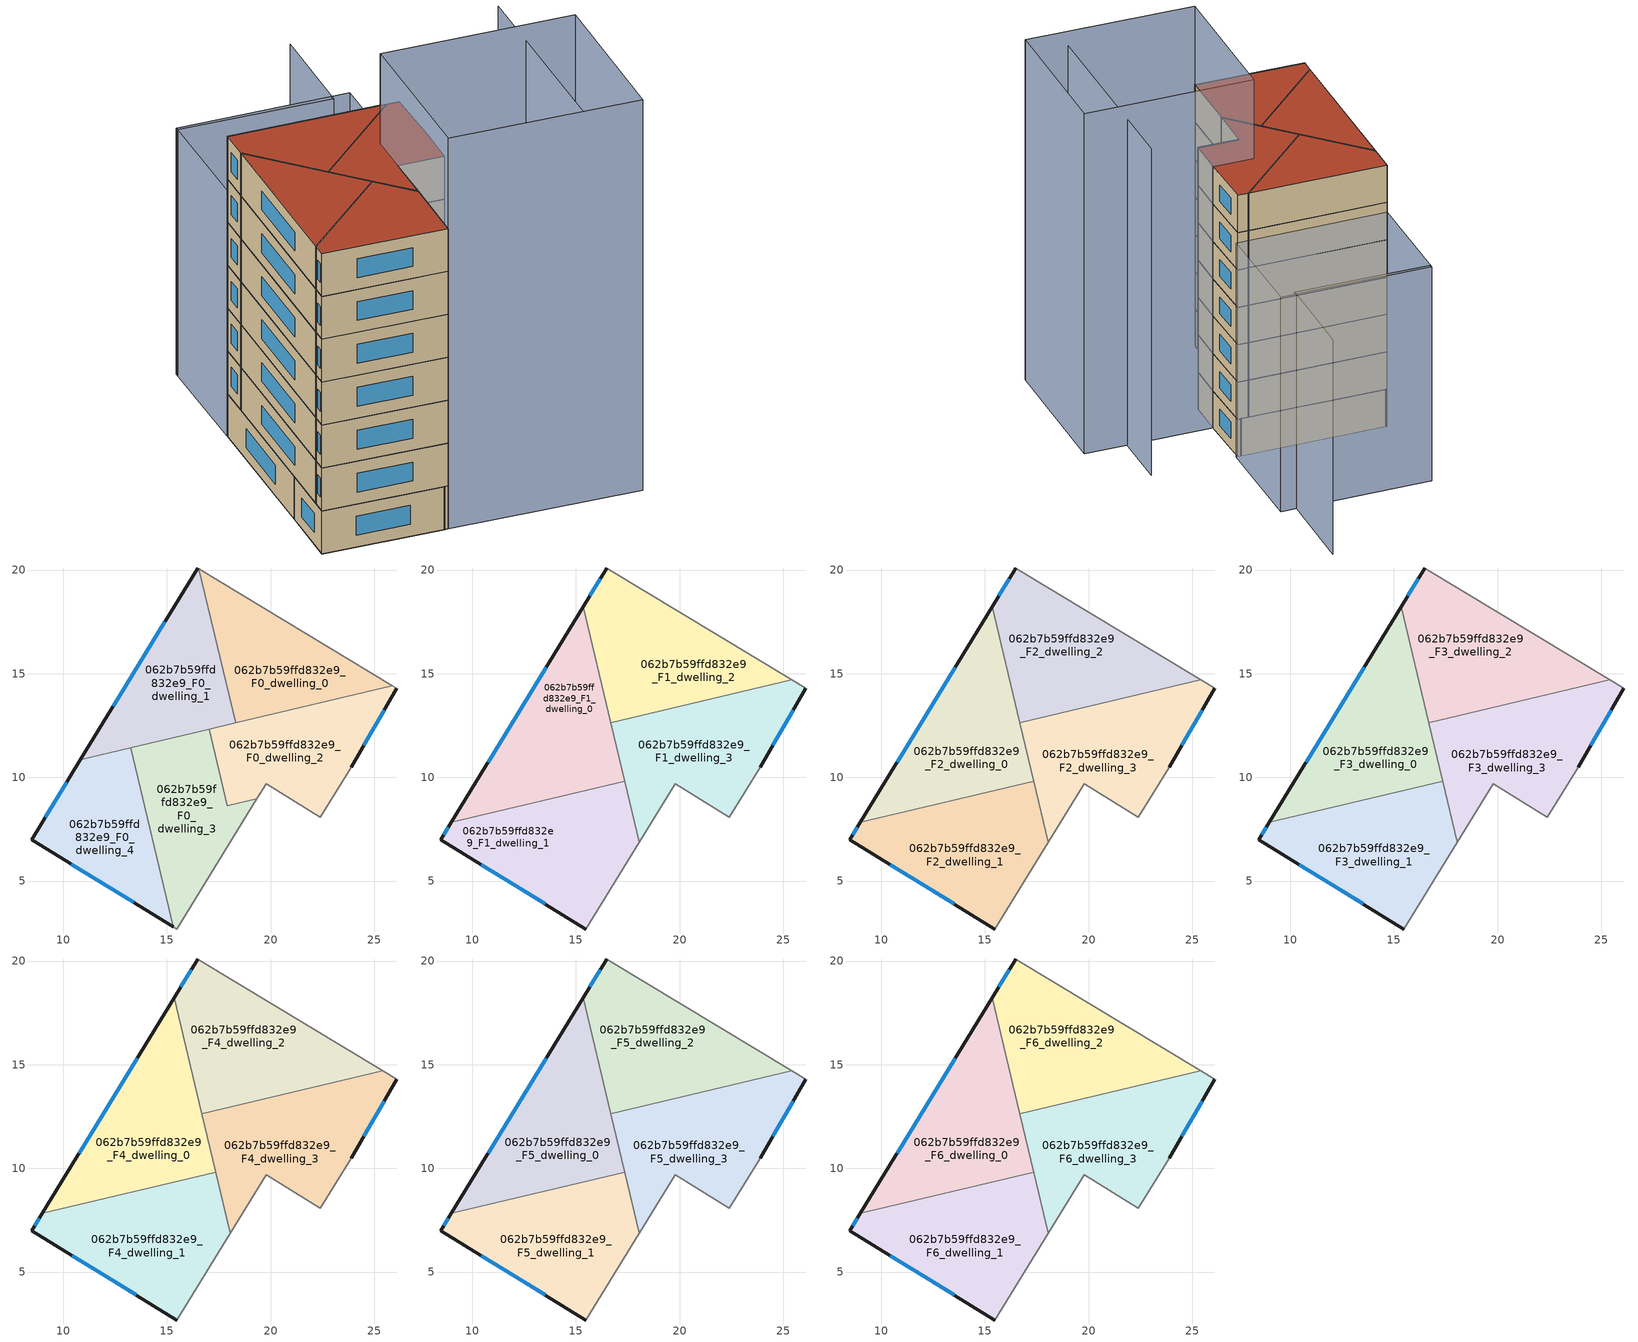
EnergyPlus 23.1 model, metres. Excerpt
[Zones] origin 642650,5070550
062b7b59ffd832e9_F0_dwelling_0
 floor ground (EU_floor_Construction): 25.88,14.42 16.54,20.07 18.31,12.62 z0
 wall to 062b7b59ffd832e9_F0_dwelling_1 (EU_wall_Construction): 18.31,12.62 16.54,20.07 z0:3
 wall adiabatic (EU_wall_Construction): 16.54,20.07 25.88,14.42 z0:3
 wall to 062b7b59ffd832e9_F0_dwelling_2 (EU_wall_Construction): 25.88,14.42 18.31,12.62 z0:3
 ceiling adiabatic (EU_roof_Construction): 25.4,14.71 18.22,13 16.54,20.07 25.88,14.42 z3
062b7b59ffd832e9_F0_dwelling_1
 floor ground (EU_floor_Construction): 18.31,12.62 16.54,20.07 16.49,20.1 10.83,10.85 z0
 wall outside (EU_wall_Construction): 10.83,10.85 16.49,20.1 z0:3
 wall adiabatic (EU_wall_Construction): 16.49,20.1 16.54,20.07 z0:3
 wall to 062b7b59ffd832e9_F0_dwelling_3 (EU_wall_Construction): 17.04,12.32 13.25,11.42 z0:3
 wall to 062b7b59ffd832e9_F0_dwelling_4 (EU_wall_Construction): 13.25,11.42 10.83,10.85 z0:3
 wall to 062b7b59ffd832e9_F0_dwelling_2 (EU_wall_Construction): 18.31,12.62 17.04,12.32 z0:3
 window (EU_Window_Construction): 12.42,13.44 14.9,17.51 z0.84:2.16
062b7b59ffd832e9_F0_dwelling_2
 floor ground (EU_floor_Construction): 23.89,10.49 26.09,14.29 25.88,14.42 17.04,12.32 17.92,8.64 19.35,8.98 19.79,9.69 22.39,8.09 z0
 wall outside (EU_wall_Construction): 26.09,14.29 23.89,10.49 z0:3
 wall adiabatic (EU_wall_Construction): 25.88,14.42 26.09,14.29 / 23.89,10.49 22.39,8.09 19.79,9.69 19.35,8.98 z0:3
 wall to 062b7b59ffd832e9_F0_dwelling_3 (EU_wall_Construction): 19.35,8.98 17.92,8.64 17.04,12.32 z0:3
 window (EU_Window_Construction): 25.47,13.23 24.51,11.56 z0.84:2.16
062b7b59ffd832e9_F0_dwelling_3
 floor ground (EU_floor_Construction): 15.48,2.69 19.35,8.98 17.92,8.64 17.04,12.32 13.25,11.42 15.31,2.8 z0
 wall adiabatic (EU_wall_Construction): 19.35,8.98 15.48,2.69 15.31,2.8 z0:3
 wall to 062b7b59ffd832e9_F0_dwelling_4 (EU_wall_Construction): 15.31,2.8 13.25,11.42 z0:3
 ceiling adiabatic (EU_roof_Construction): 16.77,12.26 17.35,9.81 13.84,8.98 13.25,11.42 z3
062b7b59ffd832e9_F0_dwelling_4
 floor ground (EU_floor_Construction): 15.31,2.8 13.25,11.42 10.83,10.85 8.48,6.99 z0
 wall outside (EU_wall_Construction): 15.31,2.8 8.48,6.99 10.83,10.85 z0:3
 window (EU_Window_Construction): 13.39,3.97 10.39,5.82 / 9.14,8.07 10.17,9.77 z0.84:2.16
062b7b59ffd832e9_F1_dwelling_0
 floor to 062b7b59ffd832e9_F0_dwelling_1 (EU_floor_Construction): 16.77,12.26 15.34,18.23 10.83,10.85 z3
 floor to 062b7b59ffd832e9_F0_dwelling_4 (EU_floor_Construction): 13.84,8.98 13.25,11.42 10.83,10.85 8.98,7.83 z3
 floor adiabatic (EU_floor_Construction): 17.35,9.81 16.77,12.26 13.25,11.42 13.84,8.98 z3
 wall outside (EU_wall_Construction): 8.98,7.83 15.34,18.23 z3:6
 wall to 062b7b59ffd832e9_F1_dwelling_1 (EU_wall_Construction): 17.35,9.81 8.98,7.83 z3:6
 wall to 062b7b59ffd832e9_F1_dwelling_2 (EU_wall_Construction): 15.34,18.23 16.67,12.64 z3:6
 wall to 062b7b59ffd832e9_F1_dwelling_3 (EU_wall_Construction): 16.67,12.64 17.35,9.81 z3:6
 window (EU_Window_Construction): 10.77,10.74 13.56,15.32 z3.84:5.16
062b7b59ffd832e9_F1_dwelling_1
 floor to 062b7b59ffd832e9_F0_dwelling_4 (EU_floor_Construction): 15.3,2.8 13.84,8.98 8.98,7.83 8.48,6.99 z3
 floor to 062b7b59ffd832e9_F0_dwelling_3 (EU_floor_Construction): 15.48,2.69 18.05,6.86 17.35,9.81 13.84,8.98 15.3,2.8 z3
 wall outside (EU_wall_Construction): 15.48,2.69 8.48,6.99 8.98,7.83 z3:6
 wall adiabatic (EU_wall_Construction): 18.05,6.86 15.48,2.69 z3:6
 wall to 062b7b59ffd832e9_F1_dwelling_3 (EU_wall_Construction): 17.35,9.81 18.05,6.86 z3:6
 window (EU_Window_Construction): 8.62,7.23 8.84,7.59 / 13.52,3.89 10.44,5.79 z3.84:5.16
062b7b59ffd832e9_F1_dwelling_2
 floor to 062b7b59ffd832e9_F0_dwelling_1 (EU_floor_Construction): 18.22,13 16.54,20.07 16.49,20.1 15.35,18.23 16.68,12.64 z3
 floor adiabatic (EU_floor_Construction): 25.4,14.71 16.49,20.1 16.54,20.07 18.22,13 z3
 wall outside (EU_wall_Construction): 15.34,18.23 16.49,20.1 z3:6
 wall adiabatic (EU_wall_Construction): 16.49,20.1 25.4,14.71 z3:6
 wall to 062b7b59ffd832e9_F1_dwelling_3 (EU_wall_Construction): 25.4,14.71 16.68,12.64 z3:6
 window (EU_Window_Construction): 15.66,18.76 16.17,19.58 z3.84:5.16
062b7b59ffd832e9_F1_dwelling_3
 floor to 062b7b59ffd832e9_F0_dwelling_2 (EU_floor_Construction): 23.89,10.49 26.09,14.29 25.88,14.42 17.04,12.32 17.92,8.64 19.35,8.98 19.79,9.69 22.39,8.09 z3
 floor to 062b7b59ffd832e9_F0_dwelling_0 (EU_floor_Construction): 25.88,14.42 25.4,14.71 18.22,13 18.31,12.62 z3
 floor to 062b7b59ffd832e9_F0_dwelling_3 (EU_floor_Construction): 18.05,6.86 19.35,8.98 17.92,8.64 17.04,12.32 16.77,12.26 z3
 floor to 062b7b59ffd832e9_F0_dwelling_1 (EU_floor_Construction): 18.31,12.62 18.22,13 16.68,12.64 16.77,12.26 z3
 wall outside (EU_wall_Construction): 26.09,14.29 23.89,10.49 z3:6
 wall adiabatic (EU_wall_Construction): 25.4,14.71 26.09,14.29 / 23.89,10.49 22.39,8.09 19.79,9.69 18.05,6.86 z3:6
 window (EU_Window_Construction): 25.47,13.23 24.51,11.56 z3.84:5.16
062b7b59ffd832e9_F2_dwelling_0
 floor to 062b7b59ffd832e9_F1_dwelling_0 (EU_floor_Construction): 17.35,9.81 15.34,18.23 8.98,7.83 z6
 wall outside (EU_wall_Construction): 8.98,7.83 15.34,18.23 z6:9
 wall to 062b7b59ffd832e9_F2_dwelling_1 (EU_wall_Construction): 17.35,9.81 8.98,7.83 z6:9
 wall to 062b7b59ffd832e9_F2_dwelling_2 (EU_wall_Construction): 15.34,18.23 16.67,12.64 z6:9
 wall to 062b7b59ffd832e9_F2_dwelling_3 (EU_wall_Construction): 16.67,12.64 17.35,9.81 z6:9
 window (EU_Window_Construction): 10.77,10.74 13.56,15.32 z6.84:8.16
062b7b59ffd832e9_F2_dwelling_1
 floor to 062b7b59ffd832e9_F1_dwelling_1 (EU_floor_Construction): 15.48,2.69 18.05,6.86 17.35,9.81 8.98,7.83 8.48,6.99 z6
 wall outside (EU_wall_Construction): 15.48,2.69 8.48,6.99 8.98,7.83 z6:9
 wall adiabatic (EU_wall_Construction): 18.05,6.86 15.48,2.69 z6:9
 wall to 062b7b59ffd832e9_F2_dwelling_3 (EU_wall_Construction): 17.35,9.81 18.05,6.86 z6:9
 window (EU_Window_Construction): 8.62,7.23 8.84,7.59 / 13.52,3.89 10.44,5.79 z6.84:8.16
062b7b59ffd832e9_F2_dwelling_2
 floor to 062b7b59ffd832e9_F1_dwelling_2 (EU_floor_Construction): 25.4,14.71 16.49,20.1 15.34,18.23 16.68,12.64 z6
 wall outside (EU_wall_Construction): 15.34,18.23 16.49,20.1 z6:9
 wall adiabatic (EU_wall_Construction): 16.49,20.1 25.4,14.71 z6:9
 wall to 062b7b59ffd832e9_F2_dwelling_3 (EU_wall_Construction): 25.4,14.71 16.68,12.64 z6:9
 window (EU_Window_Construction): 15.66,18.76 16.17,19.58 z6.84:8.16
062b7b59ffd832e9_F2_dwelling_3
 floor to 062b7b59ffd832e9_F1_dwelling_3 (EU_floor_Construction): 22.39,8.09 23.89,10.49 26.09,14.29 25.4,14.71 16.68,12.64 18.05,6.86 19.79,9.69 z6
 wall outside (EU_wall_Construction): 26.09,14.29 23.89,10.49 z6:9
 wall adiabatic (EU_wall_Construction): 25.4,14.71 26.09,14.29 / 23.89,10.49 22.39,8.09 19.79,9.69 18.05,6.86 z6:9
 window (EU_Window_Construction): 25.47,13.23 24.51,11.56 z6.84:8.16
062b7b59ffd832e9_F3_dwelling_0
 floor to 062b7b59ffd832e9_F2_dwelling_0 (EU_floor_Construction): 17.35,9.81 15.34,18.23 8.98,7.83 z9
 wall outside (EU_wall_Construction): 8.98,7.83 15.34,18.23 z9:12
 wall to 062b7b59ffd832e9_F3_dwelling_1 (EU_wall_Construction): 17.35,9.81 8.98,7.83 z9:12
 wall to 062b7b59ffd832e9_F3_dwelling_2 (EU_wall_Construction): 15.34,18.23 16.67,12.64 z9:12
 wall to 062b7b59ffd832e9_F3_dwelling_3 (EU_wall_Construction): 16.67,12.64 17.35,9.81 z9:12
 window (EU_Window_Construction): 10.77,10.74 13.56,15.32 z9.84:11.16
062b7b59ffd832e9_F3_dwelling_1
 floor to 062b7b59ffd832e9_F2_dwelling_1 (EU_floor_Construction): 15.48,2.69 18.05,6.86 17.35,9.81 8.98,7.83 8.48,6.99 z9
 wall outside (EU_wall_Construction): 15.48,2.69 8.48,6.99 8.98,7.83 z9:12
 wall adiabatic (EU_wall_Construction): 18.05,6.86 15.48,2.69 z9:12
 wall to 062b7b59ffd832e9_F3_dwelling_3 (EU_wall_Construction): 17.35,9.81 18.05,6.86 z9:12
 window (EU_Window_Construction): 8.62,7.23 8.84,7.59 / 13.52,3.89 10.44,5.79 z9.84:11.16
062b7b59ffd832e9_F3_dwelling_2
 floor to 062b7b59ffd832e9_F2_dwelling_2 (EU_floor_Construction): 25.4,14.71 16.49,20.1 15.34,18.23 16.68,12.64 z9
 wall outside (EU_wall_Construction): 15.34,18.23 16.49,20.1 z9:12
 wall adiabatic (EU_wall_Construction): 16.49,20.1 25.4,14.71 z9:12
 wall to 062b7b59ffd832e9_F3_dwelling_3 (EU_wall_Construction): 25.4,14.71 16.68,12.64 z9:12
 window (EU_Window_Construction): 15.66,18.76 16.17,19.58 z9.84:11.16
062b7b59ffd832e9_F3_dwelling_3
 floor to 062b7b59ffd832e9_F2_dwelling_3 (EU_floor_Construction): 22.39,8.09 23.89,10.49 26.09,14.29 25.4,14.71 16.68,12.64 18.05,6.86 19.79,9.69 z9
 wall outside (EU_wall_Construction): 26.09,14.29 23.89,10.49 z9:12
 wall adiabatic (EU_wall_Construction): 25.4,14.71 26.09,14.29 / 23.89,10.49 22.39,8.09 19.79,9.69 18.05,6.86 z9:12
 window (EU_Window_Construction): 25.47,13.23 24.51,11.56 z9.84:11.16
062b7b59ffd832e9_F4_dwelling_0
 floor to 062b7b59ffd832e9_F3_dwelling_0 (EU_floor_Construction): 17.35,9.81 15.34,18.23 8.98,7.83 z12
 wall outside (EU_wall_Construction): 8.98,7.83 15.34,18.23 z12:15
 wall to 062b7b59ffd832e9_F4_dwelling_1 (EU_wall_Construction): 17.35,9.81 8.98,7.83 z12:15
 wall to 062b7b59ffd832e9_F4_dwelling_2 (EU_wall_Construction): 15.34,18.23 16.67,12.64 z12:15
 wall to 062b7b59ffd832e9_F4_dwelling_3 (EU_wall_Construction): 16.67,12.64 17.35,9.81 z12:15
 window (EU_Window_Construction): 10.77,10.74 13.56,15.32 z12.84:14.16
062b7b59ffd832e9_F4_dwelling_1
 floor to 062b7b59ffd832e9_F3_dwelling_1 (EU_floor_Construction): 15.48,2.69 18.05,6.86 17.35,9.81 8.98,7.83 8.48,6.99 z12
 wall outside (EU_wall_Construction): 15.48,2.69 8.48,6.99 8.98,7.83 z12:15
 wall adiabatic (EU_wall_Construction): 18.05,6.86 15.48,2.69 z12:15
 wall to 062b7b59ffd832e9_F4_dwelling_3 (EU_wall_Construction): 17.35,9.81 18.05,6.86 z12:15
 window (EU_Window_Construction): 8.62,7.23 8.84,7.59 / 13.52,3.89 10.44,5.79 z12.84:14.16
062b7b59ffd832e9_F4_dwelling_2
 floor to 062b7b59ffd832e9_F3_dwelling_2 (EU_floor_Construction): 25.4,14.71 16.49,20.1 15.34,18.23 16.68,12.64 z12
 wall outside (EU_wall_Construction): 15.34,18.23 16.49,20.1 z12:15
 wall adiabatic (EU_wall_Construction): 16.49,20.1 25.4,14.71 z12:15
 wall to 062b7b59ffd832e9_F4_dwelling_3 (EU_wall_Construction): 25.4,14.71 16.68,12.64 z12:15
 window (EU_Window_Construction): 15.66,18.76 16.17,19.58 z12.84:14.16
062b7b59ffd832e9_F4_dwelling_3
 floor to 062b7b59ffd832e9_F3_dwelling_3 (EU_floor_Construction): 22.39,8.09 23.89,10.49 26.09,14.29 25.4,14.71 16.68,12.64 18.05,6.86 19.79,9.69 z12
 wall outside (EU_wall_Construction): 26.09,14.29 23.89,10.49 z12:15
 wall adiabatic (EU_wall_Construction): 25.4,14.71 26.09,14.29 / 23.89,10.49 22.39,8.09 19.79,9.69 18.05,6.86 z12:15
 window (EU_Window_Construction): 25.47,13.23 24.51,11.56 z12.84:14.16
062b7b59ffd832e9_F5_dwelling_0
 floor to 062b7b59ffd832e9_F4_dwelling_0 (EU_floor_Construction): 17.35,9.81 15.34,18.23 8.98,7.83 z15
 wall outside (EU_wall_Construction): 8.98,7.83 15.34,18.23 z15:18
 wall to 062b7b59ffd832e9_F5_dwelling_1 (EU_wall_Construction): 17.35,9.81 8.98,7.83 z15:18
 wall to 062b7b59ffd832e9_F5_dwelling_2 (EU_wall_Construction): 15.34,18.23 16.67,12.64 z15:18
 wall to 062b7b59ffd832e9_F5_dwelling_3 (EU_wall_Construction): 16.67,12.64 17.35,9.81 z15:18
 window (EU_Window_Construction): 10.77,10.74 13.56,15.32 z15.84:17.16
062b7b59ffd832e9_F5_dwelling_1
 floor to 062b7b59ffd832e9_F4_dwelling_1 (EU_floor_Construction): 15.48,2.69 18.05,6.86 17.35,9.81 8.98,7.83 8.48,6.99 z15
 wall outside (EU_wall_Construction): 15.48,2.69 8.48,6.99 8.98,7.83 z15:18
 wall adiabatic (EU_wall_Construction): 18.05,6.86 15.48,2.69 z15:18
 wall to 062b7b59ffd832e9_F5_dwelling_3 (EU_wall_Construction): 17.35,9.81 18.05,6.86 z15:18
 window (EU_Window_Construction): 8.62,7.23 8.84,7.59 / 13.52,3.89 10.44,5.79 z15.84:17.16
062b7b59ffd832e9_F5_dwelling_2
 floor to 062b7b59ffd832e9_F4_dwelling_2 (EU_floor_Construction): 25.4,14.71 16.49,20.1 15.34,18.23 16.68,12.64 z15
 wall outside (EU_wall_Construction): 15.34,18.23 16.49,20.1 z15:18
 wall adiabatic (EU_wall_Construction): 16.49,20.1 25.4,14.71 z15:18
 wall to 062b7b59ffd832e9_F5_dwelling_3 (EU_wall_Construction): 25.4,14.71 16.68,12.64 z15:18
 window (EU_Window_Construction): 15.66,18.76 16.17,19.58 z15.84:17.16
062b7b59ffd832e9_F5_dwelling_3
 floor to 062b7b59ffd832e9_F4_dwelling_3 (EU_floor_Construction): 22.39,8.09 23.89,10.49 26.09,14.29 25.4,14.71 16.68,12.64 18.05,6.86 19.79,9.69 z15
 wall outside (EU_wall_Construction): 26.09,14.29 23.89,10.49 z15:18
 wall adiabatic (EU_wall_Construction): 25.4,14.71 26.09,14.29 / 23.89,10.49 22.39,8.09 19.79,9.69 18.05,6.86 z15:18
 window (EU_Window_Construction): 25.47,13.23 24.51,11.56 z15.84:17.16
062b7b59ffd832e9_F6_dwelling_0
 floor to 062b7b59ffd832e9_F5_dwelling_0 (EU_floor_Construction): 17.35,9.81 15.34,18.23 8.98,7.83 z18
 wall outside (EU_wall_Construction): 8.98,7.83 15.34,18.23 z18:21
 wall to 062b7b59ffd832e9_F6_dwelling_1 (EU_wall_Construction): 17.35,9.81 8.98,7.83 z18:21
 wall to 062b7b59ffd832e9_F6_dwelling_2 (EU_wall_Construction): 15.34,18.23 16.67,12.64 z18:21
 wall to 062b7b59ffd832e9_F6_dwelling_3 (EU_wall_Construction): 16.67,12.64 17.35,9.81 z18:21
 window (EU_Window_Construction): 10.77,10.74 13.56,15.32 z18.84:20.16
 roof outside (EU_roof_Construction): 15.34,18.23 17.35,9.81 8.98,7.83 z21
062b7b59ffd832e9_F6_dwelling_1
 floor to 062b7b59ffd832e9_F5_dwelling_1 (EU_floor_Construction): 15.48,2.69 18.05,6.86 17.35,9.81 8.98,7.83 8.48,6.99 z18
 wall outside (EU_wall_Construction): 15.48,2.69 8.48,6.99 8.98,7.83 z18:21
 wall adiabatic (EU_wall_Construction): 18.05,6.86 15.48,2.69 z18:21
 wall to 062b7b59ffd832e9_F6_dwelling_3 (EU_wall_Construction): 17.35,9.81 18.05,6.86 z18:21
 window (EU_Window_Construction): 8.62,7.23 8.84,7.59 / 13.52,3.89 10.44,5.79 z18.84:20.16
 roof outside (EU_roof_Construction): 17.35,9.81 18.05,6.86 15.48,2.69 8.48,6.99 8.98,7.83 z21
062b7b59ffd832e9_F6_dwelling_2
 floor to 062b7b59ffd832e9_F5_dwelling_2 (EU_floor_Construction): 25.4,14.71 16.49,20.1 15.34,18.23 16.68,12.64 z18
 wall outside (EU_wall_Construction): 15.34,18.23 16.49,20.1 z18:21
 wall adiabatic (EU_wall_Construction): 16.49,20.1 25.4,14.71 z18:21
 wall to 062b7b59ffd832e9_F6_dwelling_3 (EU_wall_Construction): 25.4,14.71 16.68,12.64 z18:21
 window (EU_Window_Construction): 15.66,18.76 16.17,19.58 z18.84:20.16
 roof outside (EU_roof_Construction): 25.4,14.71 16.68,12.64 15.34,18.23 16.49,20.1 z21
062b7b59ffd832e9_F6_dwelling_3
 floor to 062b7b59ffd832e9_F5_dwelling_3 (EU_floor_Construction): 22.39,8.09 23.89,10.49 26.09,14.29 25.4,14.71 16.68,12.64 18.05,6.86 19.79,9.69 z18
 wall outside (EU_wall_Construction): 26.09,14.29 23.89,10.49 z18:21
 wall adiabatic (EU_wall_Construction): 25.4,14.71 26.09,14.29 / 23.89,10.49 22.39,8.09 19.79,9.69 18.05,6.86 z18:21
 window (EU_Window_Construction): 25.47,13.23 24.51,11.56 z18.84:20.16
 roof outside (EU_roof_Construction): 26.09,14.29 23.89,10.49 22.39,8.09 19.79,9.69 18.05,6.86 16.68,12.64 25.4,14.71 z21
shading: 23.59,-2.32 31.69,10.99 z0:26.2; 15.48,2.69 21.27,12.1 / 21.27,12.1 32.09,5.45 / 32.09,5.45 26.3,-3.96 / 26.3,-3.96 15.48,2.69 z0:27.3; 32.97,27.66 29.23,21.58 / 29.23,21.58 20.55,26.93 / 26.17,14.24 16.46,20.11 / 16.46,20.11 20.69,27.1 / 20.69,27.1 30.4,21.24 / 30.4,21.24 26.17,14.24 z0:17.2
[Building]
EU S2 Campaign: North Axis=0; Terrain=City; Solar Distribution=FullExterior
[Site:Location]
Lyon-Bron: Latitude=45.75; Longitude=5; Time Zone=1; Elevation=198
[SizingPeriod:WeatherFileDays]
AnnualSizingPeriod: Begin Month=1; Begin Day of Month=1; End Month=12; End Day of Month=31; Day of Week for Start Day=Monday; Use Weather File Daylight Saving Period=No; Use Weather File Rain and Snow Indicators=No
[MATERIAL]
EU_InternalMass_Material: Roughness=MediumRough; Thickness=0.1; Conductivity=1; Density=1800; Specific Heat=900; Thermal Absorptance=0.9; Solar Absorptance=0.7; Visible Absorptance=0.7
[MATERIAL:NOMASS] Roughness=MediumRough; Thermal Absorptance=0.9; Solar Absorptance=0.7; Visible Absorptance=0.7
Name | Thermal Resistance
EU_wall_NoMass | 0.776494
EU_roof_NoMass | 0.486893
EU_floor_NoMass | 0.421597
[WINDOWMATERIAL:SIMPLEGLAZINGSYSTEM]
EU_Window_SimpleGlazing: UFactor=4.24961; Solar Heat Gain Coefficient=0.83; Visible Transmittance=0.83
[CONSTRUCTION]
EU_wall_Construction: EU_wall_NoMass
EU_roof_Construction: EU_roof_NoMass
EU_floor_Construction: EU_floor_NoMass
EU_InternalMass_Construction: EU_InternalMass_Material
EU_Window_Construction: EU_Window_SimpleGlazing
[ZONE] Type=1; Multiplier=1; Ceiling Height=autocalculate; Floor Area=autocalculate; Part of Total Floor Area=Yes
Name | Volume
062b7b59ffd832e9_F0_dwelling_0 | 89.2573
062b7b59ffd832e9_F1_dwelling_0; 062b7b59ffd832e9_F2_dwelling_0; 062b7b59ffd832e9_F3_dwelling_0; 062b7b59ffd832e9_F4_dwelling_0; 062b7b59ffd832e9_F5_dwelling_0; 062b7b59ffd832e9_F6_dwelling_0 | 111.566
062b7b59ffd832e9_F0_dwelling_1 | 89.2471
062b7b59ffd832e9_F1_dwelling_1; 062b7b59ffd832e9_F2_dwelling_1; 062b7b59ffd832e9_F3_dwelling_1; 062b7b59ffd832e9_F4_dwelling_1; 062b7b59ffd832e9_F5_dwelling_1; 062b7b59ffd832e9_F6_dwelling_1 | 111.55
062b7b59ffd832e9_F0_dwelling_2 | 92.9656
062b7b59ffd832e9_F1_dwelling_2; 062b7b59ffd832e9_F2_dwelling_2; 062b7b59ffd832e9_F3_dwelling_2; 062b7b59ffd832e9_F4_dwelling_2; 062b7b59ffd832e9_F5_dwelling_2; 062b7b59ffd832e9_F6_dwelling_2 | 111.563
062b7b59ffd832e9_F0_dwelling_3 | 87.4087
062b7b59ffd832e9_F1_dwelling_3; 062b7b59ffd832e9_F2_dwelling_3; 062b7b59ffd832e9_F3_dwelling_3; 062b7b59ffd832e9_F4_dwelling_3; 062b7b59ffd832e9_F5_dwelling_3; 062b7b59ffd832e9_F6_dwelling_3 | 111.568
062b7b59ffd832e9_F0_dwelling_4 | 87.4131
[INTERNALMASS] Construction=EU_InternalMass_Construction
Name | Zone or ZoneList | Surface Area
062b7b59ffd832e9_F0_dwelling_0_EU_InternalMass | 062b7b59ffd832e9_F0_dwelling_0 | 29.7531
062b7b59ffd832e9_F0_dwelling_1_EU_InternalMass | 062b7b59ffd832e9_F0_dwelling_1 | 29.7499
062b7b59ffd832e9_F0_dwelling_2_EU_InternalMass | 062b7b59ffd832e9_F0_dwelling_2 | 30.9877
062b7b59ffd832e9_F0_dwelling_3_EU_InternalMass | 062b7b59ffd832e9_F0_dwelling_3 | 29.1364
062b7b59ffd832e9_F0_dwelling_4_EU_InternalMass | 062b7b59ffd832e9_F0_dwelling_4 | 29.1358
062b7b59ffd832e9_F1_dwelling_0_EU_InternalMass | 062b7b59ffd832e9_F1_dwelling_0 | 37.1888
062b7b59ffd832e9_F1_dwelling_1_EU_InternalMass | 062b7b59ffd832e9_F1_dwelling_1 | 37.1834
062b7b59ffd832e9_F1_dwelling_2_EU_InternalMass | 062b7b59ffd832e9_F1_dwelling_2 | 37.1874
062b7b59ffd832e9_F1_dwelling_3_EU_InternalMass | 062b7b59ffd832e9_F1_dwelling_3 | 37.1889
062b7b59ffd832e9_F2_dwelling_0_EU_InternalMass | 062b7b59ffd832e9_F2_dwelling_0 | 37.1888
062b7b59ffd832e9_F2_dwelling_1_EU_InternalMass | 062b7b59ffd832e9_F2_dwelling_1 | 37.1834
062b7b59ffd832e9_F2_dwelling_2_EU_InternalMass | 062b7b59ffd832e9_F2_dwelling_2 | 37.1874
062b7b59ffd832e9_F2_dwelling_3_EU_InternalMass | 062b7b59ffd832e9_F2_dwelling_3 | 37.1889
062b7b59ffd832e9_F3_dwelling_0_EU_InternalMass | 062b7b59ffd832e9_F3_dwelling_0 | 37.1888
062b7b59ffd832e9_F3_dwelling_1_EU_InternalMass | 062b7b59ffd832e9_F3_dwelling_1 | 37.1834
062b7b59ffd832e9_F3_dwelling_2_EU_InternalMass | 062b7b59ffd832e9_F3_dwelling_2 | 37.1874
062b7b59ffd832e9_F3_dwelling_3_EU_InternalMass | 062b7b59ffd832e9_F3_dwelling_3 | 37.1889
062b7b59ffd832e9_F4_dwelling_0_EU_InternalMass | 062b7b59ffd832e9_F4_dwelling_0 | 37.1888
062b7b59ffd832e9_F4_dwelling_1_EU_InternalMass | 062b7b59ffd832e9_F4_dwelling_1 | 37.1834
062b7b59ffd832e9_F4_dwelling_2_EU_InternalMass | 062b7b59ffd832e9_F4_dwelling_2 | 37.1874
062b7b59ffd832e9_F4_dwelling_3_EU_InternalMass | 062b7b59ffd832e9_F4_dwelling_3 | 37.1889
062b7b59ffd832e9_F5_dwelling_0_EU_InternalMass | 062b7b59ffd832e9_F5_dwelling_0 | 37.1888
062b7b59ffd832e9_F5_dwelling_1_EU_InternalMass | 062b7b59ffd832e9_F5_dwelling_1 | 37.1834
062b7b59ffd832e9_F5_dwelling_2_EU_InternalMass | 062b7b59ffd832e9_F5_dwelling_2 | 37.1874
062b7b59ffd832e9_F5_dwelling_3_EU_InternalMass | 062b7b59ffd832e9_F5_dwelling_3 | 37.1889
062b7b59ffd832e9_F6_dwelling_0_EU_InternalMass | 062b7b59ffd832e9_F6_dwelling_0 | 37.1888
062b7b59ffd832e9_F6_dwelling_1_EU_InternalMass | 062b7b59ffd832e9_F6_dwelling_1 | 37.1834
062b7b59ffd832e9_F6_dwelling_2_EU_InternalMass | 062b7b59ffd832e9_F6_dwelling_2 | 37.1874
062b7b59ffd832e9_F6_dwelling_3_EU_InternalMass | 062b7b59ffd832e9_F6_dwelling_3 | 37.1889
[OTHEREQUIPMENT] Fuel Type=Electricity; Design Level Calculation Method=Watts/Area; Power per Zone Floor Area=1; Fraction Latent=0; Fraction Radiant=0; Fraction Lost=0; Carbon Dioxide Generation Rate=0; EndUse Subcategory=EU_Step8_InternalGains
Name | Zone or ZoneList or Space or SpaceList | Schedule
EU_Step8_InternalGain_062b7b59ffd832e9_F0_dwelling_0_f000 | 062b7b59ffd832e9_F0_dwelling_0 | EU_Step8_GainSchedule_062b7b59ffd832e9_F0_dwelling_0_f000
EU_Step8_InternalGain_062b7b59ffd832e9_F0_dwelling_1_f000 | 062b7b59ffd832e9_F0_dwelling_1 | EU_Step8_GainSchedule_062b7b59ffd832e9_F0_dwelling_1_f000
EU_Step8_InternalGain_062b7b59ffd832e9_F0_dwelling_2_f000 | 062b7b59ffd832e9_F0_dwelling_2 | EU_Step8_GainSchedule_062b7b59ffd832e9_F0_dwelling_2_f000
EU_Step8_InternalGain_062b7b59ffd832e9_F0_dwelling_3_f000 | 062b7b59ffd832e9_F0_dwelling_3 | EU_Step8_GainSchedule_062b7b59ffd832e9_F0_dwelling_3_f000
EU_Step8_InternalGain_062b7b59ffd832e9_F0_dwelling_4_f000 | 062b7b59ffd832e9_F0_dwelling_4 | EU_Step8_GainSchedule_062b7b59ffd832e9_F0_dwelling_4_f000
EU_Step8_InternalGain_062b7b59ffd832e9_F1_dwelling_0_f000 | 062b7b59ffd832e9_F1_dwelling_0 | EU_Step8_GainSchedule_062b7b59ffd832e9_F1_dwelling_0_f000
EU_Step8_InternalGain_062b7b59ffd832e9_F1_dwelling_1_f000 | 062b7b59ffd832e9_F1_dwelling_1 | EU_Step8_GainSchedule_062b7b59ffd832e9_F1_dwelling_1_f000
EU_Step8_InternalGain_062b7b59ffd832e9_F1_dwelling_2_f000 | 062b7b59ffd832e9_F1_dwelling_2 | EU_Step8_GainSchedule_062b7b59ffd832e9_F1_dwelling_2_f000
EU_Step8_InternalGain_062b7b59ffd832e9_F1_dwelling_3_f000 | 062b7b59ffd832e9_F1_dwelling_3 | EU_Step8_GainSchedule_062b7b59ffd832e9_F1_dwelling_3_f000
EU_Step8_InternalGain_062b7b59ffd832e9_F2_dwelling_0_f000 | 062b7b59ffd832e9_F2_dwelling_0 | EU_Step8_GainSchedule_062b7b59ffd832e9_F2_dwelling_0_f000
EU_Step8_InternalGain_062b7b59ffd832e9_F2_dwelling_1_f000 | 062b7b59ffd832e9_F2_dwelling_1 | EU_Step8_GainSchedule_062b7b59ffd832e9_F2_dwelling_1_f000
EU_Step8_InternalGain_062b7b59ffd832e9_F2_dwelling_2_f000 | 062b7b59ffd832e9_F2_dwelling_2 | EU_Step8_GainSchedule_062b7b59ffd832e9_F2_dwelling_2_f000
EU_Step8_InternalGain_062b7b59ffd832e9_F2_dwelling_3_f000 | 062b7b59ffd832e9_F2_dwelling_3 | EU_Step8_GainSchedule_062b7b59ffd832e9_F2_dwelling_3_f000
EU_Step8_InternalGain_062b7b59ffd832e9_F3_dwelling_0_f000 | 062b7b59ffd832e9_F3_dwelling_0 | EU_Step8_GainSchedule_062b7b59ffd832e9_F3_dwelling_0_f000
EU_Step8_InternalGain_062b7b59ffd832e9_F3_dwelling_1_f000 | 062b7b59ffd832e9_F3_dwelling_1 | EU_Step8_GainSchedule_062b7b59ffd832e9_F3_dwelling_1_f000
EU_Step8_InternalGain_062b7b59ffd832e9_F3_dwelling_2_f000 | 062b7b59ffd832e9_F3_dwelling_2 | EU_Step8_GainSchedule_062b7b59ffd832e9_F3_dwelling_2_f000
EU_Step8_InternalGain_062b7b59ffd832e9_F3_dwelling_3_f000 | 062b7b59ffd832e9_F3_dwelling_3 | EU_Step8_GainSchedule_062b7b59ffd832e9_F3_dwelling_3_f000
EU_Step8_InternalGain_062b7b59ffd832e9_F4_dwelling_0_f000 | 062b7b59ffd832e9_F4_dwelling_0 | EU_Step8_GainSchedule_062b7b59ffd832e9_F4_dwelling_0_f000
EU_Step8_InternalGain_062b7b59ffd832e9_F4_dwelling_1_f000 | 062b7b59ffd832e9_F4_dwelling_1 | EU_Step8_GainSchedule_062b7b59ffd832e9_F4_dwelling_1_f000
EU_Step8_InternalGain_062b7b59ffd832e9_F4_dwelling_2_f000 | 062b7b59ffd832e9_F4_dwelling_2 | EU_Step8_GainSchedule_062b7b59ffd832e9_F4_dwelling_2_f000
EU_Step8_InternalGain_062b7b59ffd832e9_F4_dwelling_3_f000 | 062b7b59ffd832e9_F4_dwelling_3 | EU_Step8_GainSchedule_062b7b59ffd832e9_F4_dwelling_3_f000
EU_Step8_InternalGain_062b7b59ffd832e9_F5_dwelling_0_f000 | 062b7b59ffd832e9_F5_dwelling_0 | EU_Step8_GainSchedule_062b7b59ffd832e9_F5_dwelling_0_f000
EU_Step8_InternalGain_062b7b59ffd832e9_F5_dwelling_1_f000 | 062b7b59ffd832e9_F5_dwelling_1 | EU_Step8_GainSchedule_062b7b59ffd832e9_F5_dwelling_1_f000
EU_Step8_InternalGain_062b7b59ffd832e9_F5_dwelling_2_f000 | 062b7b59ffd832e9_F5_dwelling_2 | EU_Step8_GainSchedule_062b7b59ffd832e9_F5_dwelling_2_f000
EU_Step8_InternalGain_062b7b59ffd832e9_F5_dwelling_3_f000 | 062b7b59ffd832e9_F5_dwelling_3 | EU_Step8_GainSchedule_062b7b59ffd832e9_F5_dwelling_3_f000
EU_Step8_InternalGain_062b7b59ffd832e9_F6_dwelling_0_f000 | 062b7b59ffd832e9_F6_dwelling_0 | EU_Step8_GainSchedule_062b7b59ffd832e9_F6_dwelling_0_f000
EU_Step8_InternalGain_062b7b59ffd832e9_F6_dwelling_1_f000 | 062b7b59ffd832e9_F6_dwelling_1 | EU_Step8_GainSchedule_062b7b59ffd832e9_F6_dwelling_1_f000
EU_Step8_InternalGain_062b7b59ffd832e9_F6_dwelling_2_f000 | 062b7b59ffd832e9_F6_dwelling_2 | EU_Step8_GainSchedule_062b7b59ffd832e9_F6_dwelling_2_f000
EU_Step8_InternalGain_062b7b59ffd832e9_F6_dwelling_3_f000 | 062b7b59ffd832e9_F6_dwelling_3 | EU_Step8_GainSchedule_062b7b59ffd832e9_F6_dwelling_3_f000
[ZONEVENTILATION:DESIGNFLOWRATE] Schedule=EU_AlwaysOn; Design Flow Rate Calculation Method=AirChanges/Hour; Air Changes per Hour=0.693814; Ventilation Type=Natural; Fan Pressure Rise=0; Fan Total Efficiency=1; Constant Term Coefficient=1; Temperature Term Coefficient=0; Velocity Term Coefficient=0; Velocity Squared Term Coefficient=0; Minimum Indoor Temperature=-100; Maximum Indoor Temperature=100; Delta Temperature=-100; Minimum Outdoor Temperature=-100; Maximum Outdoor Temperature=100; Maximum Wind Speed=40
Name | Zone or ZoneList or Space or SpaceList
EU_ConstantAir_062b7b59ffd832e9_F0_dwelling_0 | 062b7b59ffd832e9_F0_dwelling_0
EU_ConstantAir_062b7b59ffd832e9_F0_dwelling_1 | 062b7b59ffd832e9_F0_dwelling_1
EU_ConstantAir_062b7b59ffd832e9_F0_dwelling_2 | 062b7b59ffd832e9_F0_dwelling_2
EU_ConstantAir_062b7b59ffd832e9_F0_dwelling_3 | 062b7b59ffd832e9_F0_dwelling_3
EU_ConstantAir_062b7b59ffd832e9_F0_dwelling_4 | 062b7b59ffd832e9_F0_dwelling_4
EU_ConstantAir_062b7b59ffd832e9_F1_dwelling_0 | 062b7b59ffd832e9_F1_dwelling_0
EU_ConstantAir_062b7b59ffd832e9_F1_dwelling_1 | 062b7b59ffd832e9_F1_dwelling_1
EU_ConstantAir_062b7b59ffd832e9_F1_dwelling_2 | 062b7b59ffd832e9_F1_dwelling_2
EU_ConstantAir_062b7b59ffd832e9_F1_dwelling_3 | 062b7b59ffd832e9_F1_dwelling_3
EU_ConstantAir_062b7b59ffd832e9_F2_dwelling_0 | 062b7b59ffd832e9_F2_dwelling_0
EU_ConstantAir_062b7b59ffd832e9_F2_dwelling_1 | 062b7b59ffd832e9_F2_dwelling_1
EU_ConstantAir_062b7b59ffd832e9_F2_dwelling_2 | 062b7b59ffd832e9_F2_dwelling_2
EU_ConstantAir_062b7b59ffd832e9_F2_dwelling_3 | 062b7b59ffd832e9_F2_dwelling_3
EU_ConstantAir_062b7b59ffd832e9_F3_dwelling_0 | 062b7b59ffd832e9_F3_dwelling_0
EU_ConstantAir_062b7b59ffd832e9_F3_dwelling_1 | 062b7b59ffd832e9_F3_dwelling_1
EU_ConstantAir_062b7b59ffd832e9_F3_dwelling_2 | 062b7b59ffd832e9_F3_dwelling_2
EU_ConstantAir_062b7b59ffd832e9_F3_dwelling_3 | 062b7b59ffd832e9_F3_dwelling_3
EU_ConstantAir_062b7b59ffd832e9_F4_dwelling_0 | 062b7b59ffd832e9_F4_dwelling_0
EU_ConstantAir_062b7b59ffd832e9_F4_dwelling_1 | 062b7b59ffd832e9_F4_dwelling_1
EU_ConstantAir_062b7b59ffd832e9_F4_dwelling_2 | 062b7b59ffd832e9_F4_dwelling_2
EU_ConstantAir_062b7b59ffd832e9_F4_dwelling_3 | 062b7b59ffd832e9_F4_dwelling_3
EU_ConstantAir_062b7b59ffd832e9_F5_dwelling_0 | 062b7b59ffd832e9_F5_dwelling_0
EU_ConstantAir_062b7b59ffd832e9_F5_dwelling_1 | 062b7b59ffd832e9_F5_dwelling_1
EU_ConstantAir_062b7b59ffd832e9_F5_dwelling_2 | 062b7b59ffd832e9_F5_dwelling_2
EU_ConstantAir_062b7b59ffd832e9_F5_dwelling_3 | 062b7b59ffd832e9_F5_dwelling_3
EU_ConstantAir_062b7b59ffd832e9_F6_dwelling_0 | 062b7b59ffd832e9_F6_dwelling_0
EU_ConstantAir_062b7b59ffd832e9_F6_dwelling_1 | 062b7b59ffd832e9_F6_dwelling_1
EU_ConstantAir_062b7b59ffd832e9_F6_dwelling_2 | 062b7b59ffd832e9_F6_dwelling_2
EU_ConstantAir_062b7b59ffd832e9_F6_dwelling_3 | 062b7b59ffd832e9_F6_dwelling_3
[HVACTEMPLATE:THERMOSTAT] Constant Heating Setpoint=20; Constant Cooling Setpoint=50
EU_HeatOnly_062b7b59ffd832e9_F0_dwelling_0; EU_HeatOnly_062b7b59ffd832e9_F0_dwelling_1; EU_HeatOnly_062b7b59ffd832e9_F0_dwelling_2; EU_HeatOnly_062b7b59ffd832e9_F0_dwelling_3; EU_HeatOnly_062b7b59ffd832e9_F0_dwelling_4; EU_HeatOnly_062b7b59ffd832e9_F1_dwelling_0; EU_HeatOnly_062b7b59ffd832e9_F1_dwelling_1; EU_HeatOnly_062b7b59ffd832e9_F1_dwelling_2; EU_HeatOnly_062b7b59ffd832e9_F1_dwelling_3; EU_HeatOnly_062b7b59ffd832e9_F2_dwelling_0; EU_HeatOnly_062b7b59ffd832e9_F2_dwelling_1; EU_HeatOnly_062b7b59ffd832e9_F2_dwelling_2; EU_HeatOnly_062b7b59ffd832e9_F2_dwelling_3; EU_HeatOnly_062b7b59ffd832e9_F3_dwelling_0; EU_HeatOnly_062b7b59ffd832e9_F3_dwelling_1; EU_HeatOnly_062b7b59ffd832e9_F3_dwelling_2; EU_HeatOnly_062b7b59ffd832e9_F3_dwelling_3; EU_HeatOnly_062b7b59ffd832e9_F4_dwelling_0; EU_HeatOnly_062b7b59ffd832e9_F4_dwelling_1; EU_HeatOnly_062b7b59ffd832e9_F4_dwelling_2; EU_HeatOnly_062b7b59ffd832e9_F4_dwelling_3; EU_HeatOnly_062b7b59ffd832e9_F5_dwelling_0; EU_HeatOnly_062b7b59ffd832e9_F5_dwelling_1; EU_HeatOnly_062b7b59ffd832e9_F5_dwelling_2; EU_HeatOnly_062b7b59ffd832e9_F5_dwelling_3; EU_HeatOnly_062b7b59ffd832e9_F6_dwelling_0; EU_HeatOnly_062b7b59ffd832e9_F6_dwelling_1; EU_HeatOnly_062b7b59ffd832e9_F6_dwelling_2; EU_HeatOnly_062b7b59ffd832e9_F6_dwelling_3
[HVACTEMPLATE:ZONE:IDEALLOADSAIRSYSTEM] System Availability Schedule=EU_AlwaysOn; Maximum Heating Supply Air Temperature=50; Minimum Cooling Supply Air Temperature=13; Maximum Heating Supply Air Humidity Ratio=0.0156; Minimum Cooling Supply Air Humidity Ratio=0.0077; Heating Limit=NoLimit; Cooling Limit=NoLimit; Heating Availability Schedule=EU_AlwaysOn; Cooling Availability Schedule=EU_CoolingOff; Dehumidification Control Type=ConstantSensibleHeatRatio; Cooling Sensible Heat Ratio=0.7; Dehumidification Setpoint=60; Humidification Control Type=None; Humidification Setpoint=30; Outdoor Air Method=None; Outdoor Air Flow Rate per Person=0.00944; Outdoor Air Flow Rate per Zone Floor Area=0; Outdoor Air Flow Rate per Zone=0; Demand Controlled Ventilation Type=None; Outdoor Air Economizer Type=NoEconomizer; Heat Recovery Type=None; Sensible Heat Recovery Effectiveness=0.7; Latent Heat Recovery Effectiveness=0.65
Name | Template Thermostat
062b7b59ffd832e9_F0_dwelling_0 | EU_HeatOnly_062b7b59ffd832e9_F0_dwelling_0
062b7b59ffd832e9_F0_dwelling_1 | EU_HeatOnly_062b7b59ffd832e9_F0_dwelling_1
062b7b59ffd832e9_F0_dwelling_2 | EU_HeatOnly_062b7b59ffd832e9_F0_dwelling_2
062b7b59ffd832e9_F0_dwelling_3 | EU_HeatOnly_062b7b59ffd832e9_F0_dwelling_3
062b7b59ffd832e9_F0_dwelling_4 | EU_HeatOnly_062b7b59ffd832e9_F0_dwelling_4
062b7b59ffd832e9_F1_dwelling_0 | EU_HeatOnly_062b7b59ffd832e9_F1_dwelling_0
062b7b59ffd832e9_F1_dwelling_1 | EU_HeatOnly_062b7b59ffd832e9_F1_dwelling_1
062b7b59ffd832e9_F1_dwelling_2 | EU_HeatOnly_062b7b59ffd832e9_F1_dwelling_2
062b7b59ffd832e9_F1_dwelling_3 | EU_HeatOnly_062b7b59ffd832e9_F1_dwelling_3
062b7b59ffd832e9_F2_dwelling_0 | EU_HeatOnly_062b7b59ffd832e9_F2_dwelling_0
062b7b59ffd832e9_F2_dwelling_1 | EU_HeatOnly_062b7b59ffd832e9_F2_dwelling_1
062b7b59ffd832e9_F2_dwelling_2 | EU_HeatOnly_062b7b59ffd832e9_F2_dwelling_2
062b7b59ffd832e9_F2_dwelling_3 | EU_HeatOnly_062b7b59ffd832e9_F2_dwelling_3
062b7b59ffd832e9_F3_dwelling_0 | EU_HeatOnly_062b7b59ffd832e9_F3_dwelling_0
062b7b59ffd832e9_F3_dwelling_1 | EU_HeatOnly_062b7b59ffd832e9_F3_dwelling_1
062b7b59ffd832e9_F3_dwelling_2 | EU_HeatOnly_062b7b59ffd832e9_F3_dwelling_2
062b7b59ffd832e9_F3_dwelling_3 | EU_HeatOnly_062b7b59ffd832e9_F3_dwelling_3
062b7b59ffd832e9_F4_dwelling_0 | EU_HeatOnly_062b7b59ffd832e9_F4_dwelling_0
062b7b59ffd832e9_F4_dwelling_1 | EU_HeatOnly_062b7b59ffd832e9_F4_dwelling_1
062b7b59ffd832e9_F4_dwelling_2 | EU_HeatOnly_062b7b59ffd832e9_F4_dwelling_2
062b7b59ffd832e9_F4_dwelling_3 | EU_HeatOnly_062b7b59ffd832e9_F4_dwelling_3
062b7b59ffd832e9_F5_dwelling_0 | EU_HeatOnly_062b7b59ffd832e9_F5_dwelling_0
062b7b59ffd832e9_F5_dwelling_1 | EU_HeatOnly_062b7b59ffd832e9_F5_dwelling_1
062b7b59ffd832e9_F5_dwelling_2 | EU_HeatOnly_062b7b59ffd832e9_F5_dwelling_2
062b7b59ffd832e9_F5_dwelling_3 | EU_HeatOnly_062b7b59ffd832e9_F5_dwelling_3
062b7b59ffd832e9_F6_dwelling_0 | EU_HeatOnly_062b7b59ffd832e9_F6_dwelling_0
062b7b59ffd832e9_F6_dwelling_1 | EU_HeatOnly_062b7b59ffd832e9_F6_dwelling_1
062b7b59ffd832e9_F6_dwelling_2 | EU_HeatOnly_062b7b59ffd832e9_F6_dwelling_2
062b7b59ffd832e9_F6_dwelling_3 | EU_HeatOnly_062b7b59ffd832e9_F6_dwelling_3
[SIZING:ZONE] Zone Cooling Design Supply Air Temperature Input Method=SupplyAirTemperature; Zone Cooling Design Supply Air Temperature=13; Zone Heating Design Supply Air Temperature Input Method=SupplyAirTemperature; Zone Heating Design Supply Air Temperature=50; Zone Cooling Design Supply Air Humidity Ratio=0.008; Zone Heating Design Supply Air Humidity Ratio=0.008; Cooling Design Air Flow Method=DesignDay; Cooling Design Air Flow Rate=0; Cooling Minimum Air Flow per Zone Floor Area=0.000762; Cooling Minimum Air Flow=0; Cooling Minimum Air Flow Fraction=0.2; Heating Design Air Flow Method=DesignDay; Heating Design Air Flow Rate=0; Heating Maximum Air Flow per Zone Floor Area=0.002032; Heating Maximum Air Flow=0.141576; Heating Maximum Air Flow Fraction=0.3; Account for Dedicated Outdoor Air System=No; Dedicated Outdoor Air System Control Strategy=NeutralSupplyAir; Dedicated Outdoor Air Low Setpoint Temperature for Design=autosize; Dedicated Outdoor Air High Setpoint Temperature for Design=autosize; Zone Load Sizing Method=Sensible Load Only No Latent Load; Zone Latent Cooling Design Supply Air Humidity Ratio Input Method=HumidityRatioDifference; Zone Cooling Design Supply Air Humidity Ratio Difference=0.005; Zone Latent Heating Design Supply Air Humidity Ratio Input Method=HumidityRatioDifference; Zone Humidification Design Supply Air Humidity Ratio Difference=0.005
062b7b59ffd832e9_F0_dwelling_0; 062b7b59ffd832e9_F0_dwelling_1; 062b7b59ffd832e9_F0_dwelling_2; 062b7b59ffd832e9_F0_dwelling_3; 062b7b59ffd832e9_F0_dwelling_4; 062b7b59ffd832e9_F1_dwelling_0; 062b7b59ffd832e9_F1_dwelling_1; 062b7b59ffd832e9_F1_dwelling_2; 062b7b59ffd832e9_F1_dwelling_3; 062b7b59ffd832e9_F2_dwelling_0; 062b7b59ffd832e9_F2_dwelling_1; 062b7b59ffd832e9_F2_dwelling_2; 062b7b59ffd832e9_F2_dwelling_3; 062b7b59ffd832e9_F3_dwelling_0; 062b7b59ffd832e9_F3_dwelling_1; 062b7b59ffd832e9_F3_dwelling_2; 062b7b59ffd832e9_F3_dwelling_3; 062b7b59ffd832e9_F4_dwelling_0; 062b7b59ffd832e9_F4_dwelling_1; 062b7b59ffd832e9_F4_dwelling_2; 062b7b59ffd832e9_F4_dwelling_3; 062b7b59ffd832e9_F5_dwelling_0; 062b7b59ffd832e9_F5_dwelling_1; 062b7b59ffd832e9_F5_dwelling_2; 062b7b59ffd832e9_F5_dwelling_3; 062b7b59ffd832e9_F6_dwelling_0; 062b7b59ffd832e9_F6_dwelling_1; 062b7b59ffd832e9_F6_dwelling_2; 062b7b59ffd832e9_F6_dwelling_3
[SCHEDULE:CONSTANT]
Name | Hourly Value
EU_AlwaysOn | 1
EU_CoolingOff | 0
[SCHEDULE:FILE] Column Number=1; Rows to Skip at Top=0; Number of Hours of Data=8760; Column Separator=Comma; Interpolate to Timestep=No; Minutes per Item=60; Adjust Schedule for Daylight Savings=Yes
Name | File
EU_Step8_GainSchedule_062b7b59ffd832e9_F0_dwelling_0_f000 | ../../schedules/062b7b59ffd832e9/062b7b59ffd832e9_F0_dwelling_0_f000_gain.csv
EU_Step8_GainSchedule_062b7b59ffd832e9_F0_dwelling_1_f000 | ../../schedules/062b7b59ffd832e9/062b7b59ffd832e9_F0_dwelling_1_f000_gain.csv
EU_Step8_GainSchedule_062b7b59ffd832e9_F0_dwelling_2_f000 | ../../schedules/062b7b59ffd832e9/062b7b59ffd832e9_F0_dwelling_2_f000_gain.csv
EU_Step8_GainSchedule_062b7b59ffd832e9_F0_dwelling_3_f000 | ../../schedules/062b7b59ffd832e9/062b7b59ffd832e9_F0_dwelling_3_f000_gain.csv
EU_Step8_GainSchedule_062b7b59ffd832e9_F0_dwelling_4_f000 | ../../schedules/062b7b59ffd832e9/062b7b59ffd832e9_F0_dwelling_4_f000_gain.csv
EU_Step8_GainSchedule_062b7b59ffd832e9_F1_dwelling_0_f000 | ../../schedules/062b7b59ffd832e9/062b7b59ffd832e9_F1_dwelling_0_f000_gain.csv
EU_Step8_GainSchedule_062b7b59ffd832e9_F1_dwelling_1_f000 | ../../schedules/062b7b59ffd832e9/062b7b59ffd832e9_F1_dwelling_1_f000_gain.csv
EU_Step8_GainSchedule_062b7b59ffd832e9_F1_dwelling_2_f000 | ../../schedules/062b7b59ffd832e9/062b7b59ffd832e9_F1_dwelling_2_f000_gain.csv
EU_Step8_GainSchedule_062b7b59ffd832e9_F1_dwelling_3_f000 | ../../schedules/062b7b59ffd832e9/062b7b59ffd832e9_F1_dwelling_3_f000_gain.csv
EU_Step8_GainSchedule_062b7b59ffd832e9_F2_dwelling_0_f000 | ../../schedules/062b7b59ffd832e9/062b7b59ffd832e9_F2_dwelling_0_f000_gain.csv
EU_Step8_GainSchedule_062b7b59ffd832e9_F2_dwelling_1_f000 | ../../schedules/062b7b59ffd832e9/062b7b59ffd832e9_F2_dwelling_1_f000_gain.csv
EU_Step8_GainSchedule_062b7b59ffd832e9_F2_dwelling_2_f000 | ../../schedules/062b7b59ffd832e9/062b7b59ffd832e9_F2_dwelling_2_f000_gain.csv
EU_Step8_GainSchedule_062b7b59ffd832e9_F2_dwelling_3_f000 | ../../schedules/062b7b59ffd832e9/062b7b59ffd832e9_F2_dwelling_3_f000_gain.csv
EU_Step8_GainSchedule_062b7b59ffd832e9_F3_dwelling_0_f000 | ../../schedules/062b7b59ffd832e9/062b7b59ffd832e9_F3_dwelling_0_f000_gain.csv
EU_Step8_GainSchedule_062b7b59ffd832e9_F3_dwelling_1_f000 | ../../schedules/062b7b59ffd832e9/062b7b59ffd832e9_F3_dwelling_1_f000_gain.csv
EU_Step8_GainSchedule_062b7b59ffd832e9_F3_dwelling_2_f000 | ../../schedules/062b7b59ffd832e9/062b7b59ffd832e9_F3_dwelling_2_f000_gain.csv
EU_Step8_GainSchedule_062b7b59ffd832e9_F3_dwelling_3_f000 | ../../schedules/062b7b59ffd832e9/062b7b59ffd832e9_F3_dwelling_3_f000_gain.csv
EU_Step8_GainSchedule_062b7b59ffd832e9_F4_dwelling_0_f000 | ../../schedules/062b7b59ffd832e9/062b7b59ffd832e9_F4_dwelling_0_f000_gain.csv
EU_Step8_GainSchedule_062b7b59ffd832e9_F4_dwelling_1_f000 | ../../schedules/062b7b59ffd832e9/062b7b59ffd832e9_F4_dwelling_1_f000_gain.csv
EU_Step8_GainSchedule_062b7b59ffd832e9_F4_dwelling_2_f000 | ../../schedules/062b7b59ffd832e9/062b7b59ffd832e9_F4_dwelling_2_f000_gain.csv
EU_Step8_GainSchedule_062b7b59ffd832e9_F4_dwelling_3_f000 | ../../schedules/062b7b59ffd832e9/062b7b59ffd832e9_F4_dwelling_3_f000_gain.csv
EU_Step8_GainSchedule_062b7b59ffd832e9_F5_dwelling_0_f000 | ../../schedules/062b7b59ffd832e9/062b7b59ffd832e9_F5_dwelling_0_f000_gain.csv
EU_Step8_GainSchedule_062b7b59ffd832e9_F5_dwelling_1_f000 | ../../schedules/062b7b59ffd832e9/062b7b59ffd832e9_F5_dwelling_1_f000_gain.csv
EU_Step8_GainSchedule_062b7b59ffd832e9_F5_dwelling_2_f000 | ../../schedules/062b7b59ffd832e9/062b7b59ffd832e9_F5_dwelling_2_f000_gain.csv
EU_Step8_GainSchedule_062b7b59ffd832e9_F5_dwelling_3_f000 | ../../schedules/062b7b59ffd832e9/062b7b59ffd832e9_F5_dwelling_3_f000_gain.csv
EU_Step8_GainSchedule_062b7b59ffd832e9_F6_dwelling_0_f000 | ../../schedules/062b7b59ffd832e9/062b7b59ffd832e9_F6_dwelling_0_f000_gain.csv
EU_Step8_GainSchedule_062b7b59ffd832e9_F6_dwelling_1_f000 | ../../schedules/062b7b59ffd832e9/062b7b59ffd832e9_F6_dwelling_1_f000_gain.csv
EU_Step8_GainSchedule_062b7b59ffd832e9_F6_dwelling_2_f000 | ../../schedules/062b7b59ffd832e9/062b7b59ffd832e9_F6_dwelling_2_f000_gain.csv
EU_Step8_GainSchedule_062b7b59ffd832e9_F6_dwelling_3_f000 | ../../schedules/062b7b59ffd832e9/062b7b59ffd832e9_F6_dwelling_3_f000_gain.csv
